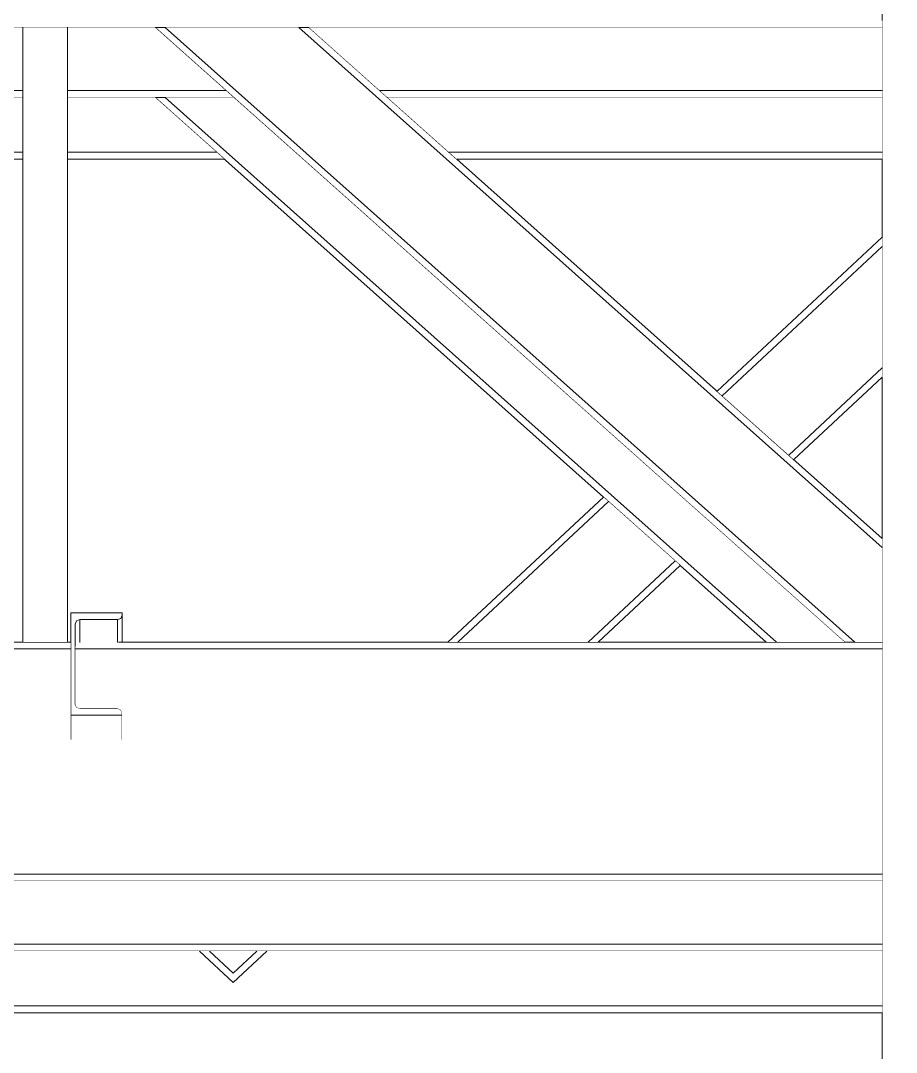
# Model space of a CAD drawing. Extents: x -3080 to 28500, y -1326 to 31609.
# Drawn here: x 24188.9 to 24317.1, y 28375 to 28526.1 of the extents above; entities that cross this region are included whole.
import ezdxf
from ezdxf.xclip import XClip

# ---------------------------------------------------------------- set-up
doc = ezdxf.new("R2010")
doc.units = 0
doc.header["$LTSCALE"] = 100
doc.header["$XCLIPFRAME"] = 2
doc.linetypes.add('188K-SM-07-F10-MECH-CR PIPE-Y2257103$0$X-S-FAB_SL ALL$0$Wipeout_Contour', pattern=[1, 0, -1])
for name, color, linetype in [('0-xref', 8, 'Continuous'), ('188K-SM-07-F10-MECH-CR PIPE-Y2257103$0$X-S-FAB_SL ALL$0$A-WALL-IN', 7, 'Continuous'), ('188K-SM-07-F10-MECH-CR PIPE-Y2257103$0$X-S-FAB_SL ALL$0$ASP_1', 1, 'Continuous'), ('188K-SM-07-F10-MECH-CR PIPE-Y2257103$0$X-S-FAB_SL ALL$0$Hattch', 7, 'Continuous'), ('188K-SM-07-F10-MECH-CR PIPE-Y2257103$0$X-S-FAB_SL ALL$0$S-TRUSS', 7, 'Continuous')]:
    doc.layers.add(name, color=color, linetype=linetype)

# ---------------------------------------------------------------- blocks, each defined once
blk = doc.blocks.new('188K-SM-07-F10-MECH-CR PIPE-Y2257103$0$X-S-FAB_SL ALL$0$剖面元素_588_3', base_point=(23061.26, -8263.06))
at = {"layer": '188K-SM-07-F10-MECH-CR PIPE-Y2257103$0$X-S-FAB_SL ALL$0$A-WALL-IN', "color": 3, "lineweight": 0}
blk.add_line((47376.26, -5984.5), (47376.26, -6418.06), dxfattribs=at)
blk = doc.blocks.new('188K-SM-07-F10-MECH-CR PIPE-Y2257103$0$X-S-FAB_SL ALL$0$剖面元素_812_3', base_point=(23061.26, -8263.06))
at = {"layer": '188K-SM-07-F10-MECH-CR PIPE-Y2257103$0$X-S-FAB_SL ALL$0$S-TRUSS', "color": 2, "lineweight": 0, "flags": 128}
blk.add_lwpolyline([(47258.35, -6168.31), (47258.81, -6168.5), (47264.36, -6168.5), (47264.82, -6168.69)], dxfattribs=at)
at = {"color": 254, "linetype": '188K-SM-07-F10-MECH-CR PIPE-Y2257103$0$X-S-FAB_SL ALL$0$Wipeout_Contour', "lineweight": 0, "ltscale": 190630.90697}
blk.add_wipeout([(47258.16, -6156.14), (47258.16, -6159.49), (47258.35, -6159.03), (47258.35, -6155.68)], dxfattribs=at).dxf.layer = '188K-SM-07-F10-MECH-CR PIPE-Y2257103$0$X-S-FAB_SL ALL$0$Hattch'
at = {"color": 254, "linetype": '188K-SM-07-F10-MECH-CR PIPE-Y2257103$0$X-S-FAB_SL ALL$0$Wipeout_Contour', "lineweight": 0, "ltscale": 190649.916027}
blk.add_wipeout([(47265.01, -6169.5), (47257.51, -6169.5), (47257.51, -6173.08), (47265.01, -6173.08)], dxfattribs=at).dxf.layer = '188K-SM-07-F10-MECH-CR PIPE-Y2257103$0$X-S-FAB_SL ALL$0$Hattch'
at = {"layer": '188K-SM-07-F10-MECH-CR PIPE-Y2257103$0$X-S-FAB_SL ALL$0$S-TRUSS', "color": 2, "lineweight": 0}
for p in [(47257.51, -6154.49), (47265.01, -6169.5)]:
    blk.add_line(p, (47257.51, -6169.5), dxfattribs=at)
at = {"layer": '188K-SM-07-F10-MECH-CR PIPE-Y2257103$0$X-S-FAB_SL ALL$0$S-TRUSS', "color": 8, "lineweight": 0}
for p, q in [((47257.51, -6169.5), (47257.51, -6173.08)), ((47265.01, -6169.5), (47265.01, -6173.08))]:
    blk.add_line(p, q, dxfattribs=at)
at = {"layer": '188K-SM-07-F10-MECH-CR PIPE-Y2257103$0$X-S-FAB_SL ALL$0$S-TRUSS', "color": 2, "lineweight": 0, "flags": 128}
blk.add_lwpolyline([(47264.82, -6168.69), (47265.01, -6169.15), (47265.01, -6169.5)], dxfattribs=at)
at = {"color": 254, "linetype": '188K-SM-07-F10-MECH-CR PIPE-Y2257103$0$X-S-FAB_SL ALL$0$Wipeout_Contour', "lineweight": 0, "ltscale": 190632.028008}
blk.add_wipeout([(47258.35, -6155.68), (47258.35, -6159.03), (47258.81, -6158.84), (47258.81, -6155.49)], dxfattribs=at).dxf.layer = '188K-SM-07-F10-MECH-CR PIPE-Y2257103$0$X-S-FAB_SL ALL$0$Hattch'
at = {"color": 254, "linetype": '188K-SM-07-F10-MECH-CR PIPE-Y2257103$0$X-S-FAB_SL ALL$0$Wipeout_Contour', "lineweight": 0, "ltscale": 190643.897325}
blk.add_wipeout([(47258.81, -6158.84), (47264.36, -6158.84), (47264.36, -6155.49), (47258.81, -6155.49)], dxfattribs=at).dxf.layer = '188K-SM-07-F10-MECH-CR PIPE-Y2257103$0$X-S-FAB_SL ALL$0$Hattch'
at = {"layer": '188K-SM-07-F10-MECH-CR PIPE-Y2257103$0$X-S-FAB_SL ALL$0$S-TRUSS', "color": 8, "lineweight": 0}
blk.add_line((47258.81, -6155.49), (47258.81, -6158.84), dxfattribs=at)
at = {"layer": '188K-SM-07-F10-MECH-CR PIPE-Y2257103$0$X-S-FAB_SL ALL$0$S-TRUSS', "color": 2, "lineweight": 0, "flags": 128}
blk.add_lwpolyline([(47258.35, -6155.68), (47258.16, -6156.14), (47258.16, -6167.85), (47258.35, -6168.31)], dxfattribs=at)
at = {"color": 254, "linetype": '188K-SM-07-F10-MECH-CR PIPE-Y2257103$0$X-S-FAB_SL ALL$0$Wipeout_Contour', "lineweight": 0, "ltscale": 238320.112863}
blk.add_wipeout([(47264.82, -6155.3), (47264.36, -6155.49), (47264.36, -6158.84), (47264.51, -6158.78), (47264.82, -6158.78)], dxfattribs=at).dxf.layer = '188K-SM-07-F10-MECH-CR PIPE-Y2257103$0$X-S-FAB_SL ALL$0$Hattch'
at = {"color": 254, "linetype": '188K-SM-07-F10-MECH-CR PIPE-Y2257103$0$X-S-FAB_SL ALL$0$Wipeout_Contour', "lineweight": 0, "ltscale": 190656.995987}
blk.add_wipeout([(47265.01, -6154.84), (47264.82, -6155.3), (47264.82, -6158.78), (47265.01, -6158.78)], dxfattribs=at).dxf.layer = '188K-SM-07-F10-MECH-CR PIPE-Y2257103$0$X-S-FAB_SL ALL$0$Hattch'
at = {"layer": '188K-SM-07-F10-MECH-CR PIPE-Y2257103$0$X-S-FAB_SL ALL$0$S-TRUSS', "color": 2, "lineweight": 0}
blk.add_line((47265.01, -6154.49), (47257.51, -6154.49), dxfattribs=at)
at = {"layer": '188K-SM-07-F10-MECH-CR PIPE-Y2257103$0$X-S-FAB_SL ALL$0$S-TRUSS', "color": 8, "lineweight": 0}
for p, q in [((47264.36, -6155.49), (47264.36, -6158.84)), ((47265.01, -6154.84), (47265.01, -6158.78))]:
    blk.add_line(p, q, dxfattribs=at)
at = {"layer": '188K-SM-07-F10-MECH-CR PIPE-Y2257103$0$X-S-FAB_SL ALL$0$S-TRUSS', "color": 2, "lineweight": 0, "flags": 128}
for points in [[(47265.01, -6154.49), (47265.01, -6154.84), (47264.82, -6155.3)], [(47264.82, -6155.3), (47264.36, -6155.49), (47258.81, -6155.49), (47258.35, -6155.68)]]:
    blk.add_lwpolyline(points, dxfattribs=at)
blk = doc.blocks.new('188K-SM-07-F10-MECH-CR PIPE-Y2257103$0$X-S-FAB_SL ALL$0$剖面元素_953_3', base_point=(23061.26, -8263.06))
at = {"color": 254, "linetype": '188K-SM-07-F10-MECH-CR PIPE-Y2257103$0$X-S-FAB_SL ALL$0$Wipeout_Contour', "lineweight": 0, "ltscale": 283477.534085}
blk.add_wipeout([(46589.26, -6068.78), (47376.26, -6068.78), (47376.26, -6067.78), (46598.76, -6067.78), (46598.76, -6068.07), (46589.26, -6068.07)], dxfattribs=at).dxf.layer = '188K-SM-07-F10-MECH-CR PIPE-Y2257103$0$X-S-FAB_SL ALL$0$Hattch'
at = {"color": 254, "linetype": '188K-SM-07-F10-MECH-CR PIPE-Y2257103$0$X-S-FAB_SL ALL$0$Wipeout_Contour', "lineweight": 0, "ltscale": 283573.839397}
blk.add_wipeout([(46588.76, -6193.78), (47376.26, -6193.78), (47376.26, -6192.78), (46598.76, -6192.78), (46598.76, -6193.05), (46588.76, -6193.05)], dxfattribs=at).dxf.layer = '188K-SM-07-F10-MECH-CR PIPE-Y2257103$0$X-S-FAB_SL ALL$0$Hattch'
at = {"layer": '188K-SM-07-F10-MECH-CR PIPE-Y2257103$0$X-S-FAB_SL ALL$0$S-TRUSS', "color": 8, "lineweight": 0}
for p, q in [((47269.84, -6068.78), (46732.69, -6068.78)), ((47290.88, -6068.78), (47271.34, -6068.78)), ((47376.26, -6068.78), (47292.38, -6068.78)), ((46581.26, -6193.78), (47376.26, -6193.78))]:
    blk.add_line(p, q, dxfattribs=at)
at = {"color": 254, "linetype": '188K-SM-07-F10-MECH-CR PIPE-Y2257103$0$X-S-FAB_SL ALL$0$Wipeout_Contour', "lineweight": 0, "ltscale": 1325633.498247446}
blk.add_wipeout([(46598.76, -6160.26), (46582.26, -6160.26), (46582.26, -6187.71), (46598.76, -6187.71), (46598.76, -6192.78), (47376.26, -6192.78), (47376.26, -6159.78), (47258.16, -6159.78), (47258.16, -6167.85), (47258.35, -6168.31), (47258.81, -6168.5), (47264.36, -6168.5), (47264.82, -6168.69), (47265.01, -6169.15), (47265.01, -6173.08), (47257.51, -6173.08), (47257.51, -6159.78), (46738.16, -6159.78), (46738.16, -6167.85), (46738.35, -6168.31), (46738.81, -6168.5), (46744.36, -6168.5), (46744.82, -6168.69), (46745.01, -6169.15), (46745.01, -6173.08), (46737.51, -6173.08), (46737.51, -6159.78), (46598.76, -6159.78)], dxfattribs=at).dxf.layer = '188K-SM-07-F10-MECH-CR PIPE-Y2257103$0$X-S-FAB_SL ALL$0$Hattch'
at = {"layer": '188K-SM-07-F10-MECH-CR PIPE-Y2257103$0$X-S-FAB_SL ALL$0$S-TRUSS', "color": 8, "lineweight": 0}
blk.add_line((46598.76, -6192.78), (47376.26, -6192.78), dxfattribs=at)
at = {"color": 254, "linetype": '188K-SM-07-F10-MECH-CR PIPE-Y2257103$0$X-S-FAB_SL ALL$0$Wipeout_Contour', "lineweight": 0, "ltscale": 378182.961727}
blk.add_wipeout([(46738.16, -6159.49), (46738.16, -6159.78), (47257.51, -6159.78), (47257.51, -6158.78), (46744.51, -6158.78), (46744.36, -6158.84), (46738.81, -6158.84), (46738.35, -6159.03)], dxfattribs=at).dxf.layer = '188K-SM-07-F10-MECH-CR PIPE-Y2257103$0$X-S-FAB_SL ALL$0$Hattch'
at = {"color": 254, "linetype": '188K-SM-07-F10-MECH-CR PIPE-Y2257103$0$X-S-FAB_SL ALL$0$Wipeout_Contour', "lineweight": 0, "ltscale": 381511.938683}
blk.add_wipeout([(47258.16, -6159.78), (47376.26, -6159.78), (47376.26, -6158.78), (47264.51, -6158.78), (47264.36, -6158.84), (47258.81, -6158.84), (47258.35, -6159.03), (47258.16, -6159.49)], dxfattribs=at).dxf.layer = '188K-SM-07-F10-MECH-CR PIPE-Y2257103$0$X-S-FAB_SL ALL$0$Hattch'
at = {"layer": '188K-SM-07-F10-MECH-CR PIPE-Y2257103$0$X-S-FAB_SL ALL$0$S-TRUSS', "color": 8, "lineweight": 0}
for p, q in [((46744.51, -6158.78), (47257.51, -6158.78)), ((47264.51, -6158.78), (47370.75, -6158.78)), ((47372.26, -6158.78), (47376.26, -6158.78)), ((46738.16, -6159.78), (47257.51, -6159.78)), ((47258.16, -6159.78), (47376.26, -6159.78))]:
    blk.add_line(p, q, dxfattribs=at)
blk = doc.blocks.new('188K-SM-07-F10-MECH-CR PIPE-Y2257103$0$X-S-FAB_SL ALL$0$剖面元素_954_3', base_point=(23061.26, -8263.06))
at = {"color": 254, "linetype": '188K-SM-07-F10-MECH-CR PIPE-Y2257103$0$X-S-FAB_SL ALL$0$Wipeout_Contour', "lineweight": 0, "ltscale": 190904.899106}
blk.add_wipeout([(47292.38, -6068.78), (47290.88, -6068.78), (47376.26, -6144.94), (47376.26, -6143.6)], dxfattribs=at).dxf.layer = '188K-SM-07-F10-MECH-CR PIPE-Y2257103$0$X-S-FAB_SL ALL$0$Hattch'
at = {"color": 254, "linetype": '188K-SM-07-F10-MECH-CR PIPE-Y2257103$0$X-S-FAB_SL ALL$0$Wipeout_Contour', "lineweight": 0, "ltscale": 191162.158626}
blk.add_wipeout([(47391.26, -6158.31), (47391.79, -6158.78), (47393.29, -6158.78), (47391.26, -6156.97)], dxfattribs=at).dxf.layer = '188K-SM-07-F10-MECH-CR PIPE-Y2257103$0$X-S-FAB_SL ALL$0$Hattch'
at = {"color": 254, "linetype": '188K-SM-07-F10-MECH-CR PIPE-Y2257103$0$X-S-FAB_SL ALL$0$Wipeout_Contour', "lineweight": 0, "ltscale": 238656.33726}
blk.add_wipeout([(47290.88, -6068.78), (47271.34, -6068.78), (47372.26, -6158.78), (47376.26, -6158.78), (47376.26, -6144.94)], dxfattribs=at).dxf.layer = '188K-SM-07-F10-MECH-CR PIPE-Y2257103$0$X-S-FAB_SL ALL$0$Hattch'
at = {"color": 254, "linetype": '188K-SM-07-F10-MECH-CR PIPE-Y2257103$0$X-S-FAB_SL ALL$0$Wipeout_Contour', "lineweight": 0, "ltscale": 143370.338763}
blk.add_wipeout([(47391.26, -6158.78), (47391.79, -6158.78), (47391.26, -6158.31)], dxfattribs=at).dxf.layer = '188K-SM-07-F10-MECH-CR PIPE-Y2257103$0$X-S-FAB_SL ALL$0$Hattch'
at = {"layer": '188K-SM-07-F10-MECH-CR PIPE-Y2257103$0$X-S-FAB_SL ALL$0$S-TRUSS', "color": 8, "lineweight": 0}
for p, q in [((47393.29, -6158.78), (47391.26, -6156.97)), ((47391.79, -6158.78), (47391.26, -6158.31)), ((47391.79, -6158.78), (47393.29, -6158.78))]:
    blk.add_line(p, q, dxfattribs=at)
at = {"color": 254, "linetype": '188K-SM-07-F10-MECH-CR PIPE-Y2257103$0$X-S-FAB_SL ALL$0$Wipeout_Contour', "lineweight": 0, "ltscale": 190857.491717}
blk.add_wipeout([(47269.84, -6068.78), (47370.75, -6158.78), (47372.26, -6158.78), (47271.34, -6068.78)], dxfattribs=at).dxf.layer = '188K-SM-07-F10-MECH-CR PIPE-Y2257103$0$X-S-FAB_SL ALL$0$Hattch'
at = {"layer": '188K-SM-07-F10-MECH-CR PIPE-Y2257103$0$X-S-FAB_SL ALL$0$S-TRUSS', "color": 8, "lineweight": 0}
for p, q in [((47269.84, -6068.78), (47271.34, -6068.78)), ((47370.75, -6158.78), (47269.84, -6068.78)), ((47372.26, -6158.78), (47271.34, -6068.78)), ((47290.88, -6068.78), (47292.38, -6068.78)), ((47376.26, -6144.94), (47290.88, -6068.78)), ((47376.26, -6143.6), (47292.38, -6068.78)), ((47370.75, -6158.78), (47372.26, -6158.78))]:
    blk.add_line(p, q, dxfattribs=at)
blk = doc.blocks.new('188K-SM-07-F10-MECH-CR PIPE-Y2257103$0$X-S-FAB_SL ALL$0$剖面元素_956_3', base_point=(23061.26, -8263.06))
at = {"color": 254, "linetype": '188K-SM-07-F10-MECH-CR PIPE-Y2257103$0$X-S-FAB_SL ALL$0$Wipeout_Contour', "lineweight": 0, "ltscale": 189538.435224}
blk.add_wipeout([(46737.01, -6068.78), (46737.01, -6078.02), (47250.51, -6078.02), (47250.51, -6068.78)], dxfattribs=at).dxf.layer = '188K-SM-07-F10-MECH-CR PIPE-Y2257103$0$X-S-FAB_SL ALL$0$Hattch'
at = {"color": 254, "linetype": '188K-SM-07-F10-MECH-CR PIPE-Y2257103$0$X-S-FAB_SL ALL$0$Wipeout_Contour', "lineweight": 0, "ltscale": 190618.914808}
blk.add_wipeout([(47257.01, -6068.78), (47257.01, -6078.02), (47280.2, -6078.02), (47269.84, -6068.78)], dxfattribs=at).dxf.layer = '188K-SM-07-F10-MECH-CR PIPE-Y2257103$0$X-S-FAB_SL ALL$0$Hattch'
at = {"color": 254, "linetype": '188K-SM-07-F10-MECH-CR PIPE-Y2257103$0$X-S-FAB_SL ALL$0$Wipeout_Contour', "lineweight": 0, "ltscale": 190899.613016}
blk.add_wipeout([(47376.26, -6068.78), (47292.38, -6068.78), (47302.74, -6078.02), (47376.26, -6078.02)], dxfattribs=at).dxf.layer = '188K-SM-07-F10-MECH-CR PIPE-Y2257103$0$X-S-FAB_SL ALL$0$Hattch'
at = {"color": 254, "linetype": '188K-SM-07-F10-MECH-CR PIPE-Y2257103$0$X-S-FAB_SL ALL$0$Wipeout_Contour', "lineweight": 0, "ltscale": 283581.811765}
blk.add_wipeout([(46588.76, -6204.02), (47376.26, -6204.02), (47376.26, -6203.02), (46598.76, -6203.02), (46598.76, -6203.12), (46588.76, -6203.12)], dxfattribs=at).dxf.layer = '188K-SM-07-F10-MECH-CR PIPE-Y2257103$0$X-S-FAB_SL ALL$0$Hattch'
at = {"layer": '188K-SM-07-F10-MECH-CR PIPE-Y2257103$0$X-S-FAB_SL ALL$0$S-TRUSS', "color": 8, "lineweight": 0}
blk.add_line((46581.26, -6204.02), (47376.26, -6204.02), dxfattribs=at)
at = {"color": 254, "linetype": '188K-SM-07-F10-MECH-CR PIPE-Y2257103$0$X-S-FAB_SL ALL$0$Wipeout_Contour', "lineweight": 0, "ltscale": 189541.060186}
blk.add_wipeout([(47250.51, -6078.02), (46737.01, -6078.02), (46737.01, -6079.02), (47250.51, -6079.02)], dxfattribs=at).dxf.layer = '188K-SM-07-F10-MECH-CR PIPE-Y2257103$0$X-S-FAB_SL ALL$0$Hattch'
at = {"color": 254, "linetype": '188K-SM-07-F10-MECH-CR PIPE-Y2257103$0$X-S-FAB_SL ALL$0$Wipeout_Contour', "lineweight": 0, "ltscale": 190632.514121}
blk.add_wipeout([(47280.2, -6078.02), (47257.01, -6078.02), (47257.01, -6079.02), (47281.32, -6079.02)], dxfattribs=at).dxf.layer = '188K-SM-07-F10-MECH-CR PIPE-Y2257103$0$X-S-FAB_SL ALL$0$Hattch'
at = {"color": 254, "linetype": '188K-SM-07-F10-MECH-CR PIPE-Y2257103$0$X-S-FAB_SL ALL$0$Wipeout_Contour', "lineweight": 0, "ltscale": 190913.713235}
blk.add_wipeout([(47376.26, -6078.02), (47302.74, -6078.02), (47303.86, -6079.02), (47376.26, -6079.02)], dxfattribs=at).dxf.layer = '188K-SM-07-F10-MECH-CR PIPE-Y2257103$0$X-S-FAB_SL ALL$0$Hattch'
at = {"color": 254, "linetype": '188K-SM-07-F10-MECH-CR PIPE-Y2257103$0$X-S-FAB_SL ALL$0$Wipeout_Contour', "lineweight": 0, "ltscale": 189578.448695}
blk.add_wipeout([(47376.26, -6193.78), (46598.76, -6193.78), (46598.76, -6203.02), (47376.26, -6203.02)], dxfattribs=at).dxf.layer = '188K-SM-07-F10-MECH-CR PIPE-Y2257103$0$X-S-FAB_SL ALL$0$Hattch'
at = {"layer": '188K-SM-07-F10-MECH-CR PIPE-Y2257103$0$X-S-FAB_SL ALL$0$S-TRUSS', "color": 8, "lineweight": 0}
for p, q in [((47250.51, -6078.02), (46737.01, -6078.02)), ((47250.51, -6079.02), (46737.01, -6079.02)), ((47280.2, -6078.02), (47257.01, -6078.02)), ((47269.84, -6079.02), (47257.01, -6079.02)), ((47281.32, -6079.02), (47271.34, -6079.02)), ((47376.26, -6078.02), (47302.74, -6078.02)), ((47376.26, -6079.02), (47303.86, -6079.02)), ((46598.76, -6203.02), (47376.26, -6203.02))]:
    blk.add_line(p, q, dxfattribs=at)
blk = doc.blocks.new('188K-SM-07-F10-MECH-CR PIPE-Y2257103$0$X-S-FAB_SL ALL$0$剖面元素_957_3', base_point=(23061.26, -8263.06))
at = {"color": 254, "linetype": '188K-SM-07-F10-MECH-CR PIPE-Y2257103$0$X-S-FAB_SL ALL$0$Wipeout_Contour', "lineweight": 0, "ltscale": 190860.103622}
blk.add_wipeout([(47281.32, -6079.02), (47271.34, -6079.02), (47360.77, -6158.78), (47370.75, -6158.78)], dxfattribs=at).dxf.layer = '188K-SM-07-F10-MECH-CR PIPE-Y2257103$0$X-S-FAB_SL ALL$0$Hattch'
at = {"color": 254, "linetype": '188K-SM-07-F10-MECH-CR PIPE-Y2257103$0$X-S-FAB_SL ALL$0$Wipeout_Contour', "lineweight": 0, "ltscale": 190837.33276}
blk.add_wipeout([(47271.34, -6079.02), (47269.84, -6079.02), (47359.27, -6158.78), (47360.77, -6158.78)], dxfattribs=at).dxf.layer = '188K-SM-07-F10-MECH-CR PIPE-Y2257103$0$X-S-FAB_SL ALL$0$Hattch'
at = {"layer": '188K-SM-07-F10-MECH-CR PIPE-Y2257103$0$X-S-FAB_SL ALL$0$S-TRUSS', "color": 8, "lineweight": 0}
for p, q in [((47269.84, -6079.02), (47271.34, -6079.02)), ((47359.27, -6158.78), (47269.84, -6079.02)), ((47360.77, -6158.78), (47271.34, -6079.02))]:
    blk.add_line(p, q, dxfattribs=at)
blk = doc.blocks.new('188K-SM-07-F10-MECH-CR PIPE-Y2257103$0$X-S-FAB_SL ALL$0$剖面元素_1476_3', base_point=(23061.26, -8263.06))
at = {"color": 254, "linetype": '188K-SM-07-F10-MECH-CR PIPE-Y2257103$0$X-S-FAB_SL ALL$0$Wipeout_Contour', "lineweight": 0, "ltscale": 190399.3708}
blk.add_wipeout([(47164.32, -6079.02), (47172.95, -6087.06), (47250.51, -6087.06), (47250.51, -6079.02)], dxfattribs=at).dxf.layer = '188K-SM-07-F10-MECH-CR PIPE-Y2257103$0$X-S-FAB_SL ALL$0$Hattch'
at = {"color": 254, "linetype": '188K-SM-07-F10-MECH-CR PIPE-Y2257103$0$X-S-FAB_SL ALL$0$Wipeout_Contour', "lineweight": 0, "ltscale": 190622.47158}
blk.add_wipeout([(47257.01, -6087.06), (47278.86, -6087.06), (47269.84, -6079.02), (47257.01, -6079.02)], dxfattribs=at).dxf.layer = '188K-SM-07-F10-MECH-CR PIPE-Y2257103$0$X-S-FAB_SL ALL$0$Hattch'
at = {"color": 254, "linetype": '188K-SM-07-F10-MECH-CR PIPE-Y2257103$0$X-S-FAB_SL ALL$0$Wipeout_Contour', "lineweight": 0, "ltscale": 190925.967943}
blk.add_wipeout([(47303.86, -6079.02), (47312.88, -6087.06), (47376.26, -6087.06), (47376.26, -6079.02)], dxfattribs=at).dxf.layer = '188K-SM-07-F10-MECH-CR PIPE-Y2257103$0$X-S-FAB_SL ALL$0$Hattch'
at = {"color": 254, "linetype": '188K-SM-07-F10-MECH-CR PIPE-Y2257103$0$X-S-FAB_SL ALL$0$Wipeout_Contour', "lineweight": 0, "ltscale": 375930.330486}
blk.add_wipeout([(45776.26, -6212.06), (45776.26, -6213.06), (47376.26, -6213.06), (47376.26, -6212.06), (46598.76, -6212.06), (46598.76, -6212.87), (46563.76, -6212.87), (46563.76, -6212.06)], dxfattribs=at).dxf.layer = '188K-SM-07-F10-MECH-CR PIPE-Y2257103$0$X-S-FAB_SL ALL$0$Hattch'
at = {"layer": '188K-SM-07-F10-MECH-CR PIPE-Y2257103$0$X-S-FAB_SL ALL$0$S-TRUSS', "color": 8, "lineweight": 0}
blk.add_line((45776.26, -6213.06), (47376.26, -6213.06), dxfattribs=at)
at = {"color": 254, "linetype": '188K-SM-07-F10-MECH-CR PIPE-Y2257103$0$X-S-FAB_SL ALL$0$Wipeout_Contour', "lineweight": 0, "ltscale": 189545.704493}
blk.add_wipeout([(46737.01, -6087.06), (46737.01, -6088.06), (47250.51, -6088.06), (47250.51, -6087.06)], dxfattribs=at).dxf.layer = '188K-SM-07-F10-MECH-CR PIPE-Y2257103$0$X-S-FAB_SL ALL$0$Hattch'
at = {"color": 254, "linetype": '188K-SM-07-F10-MECH-CR PIPE-Y2257103$0$X-S-FAB_SL ALL$0$Wipeout_Contour', "lineweight": 0, "ltscale": 190634.477586}
blk.add_wipeout([(47257.01, -6087.06), (47257.01, -6088.06), (47279.98, -6088.06), (47278.86, -6087.06)], dxfattribs=at).dxf.layer = '188K-SM-07-F10-MECH-CR PIPE-Y2257103$0$X-S-FAB_SL ALL$0$Hattch'
at = {"color": 254, "linetype": '188K-SM-07-F10-MECH-CR PIPE-Y2257103$0$X-S-FAB_SL ALL$0$Wipeout_Contour', "lineweight": 0, "ltscale": 190938.437424}
blk.add_wipeout([(47376.26, -6087.06), (47312.88, -6087.06), (47314, -6088.06), (47376.26, -6088.06)], dxfattribs=at).dxf.layer = '188K-SM-07-F10-MECH-CR PIPE-Y2257103$0$X-S-FAB_SL ALL$0$Hattch'
at = {"color": 254, "linetype": '188K-SM-07-F10-MECH-CR PIPE-Y2257103$0$X-S-FAB_SL ALL$0$Wipeout_Contour', "lineweight": 0, "ltscale": 616265.424398}
blk.add_wipeout([(46598.76, -6204.02), (46598.76, -6212.06), (47376.26, -6212.06), (47376.26, -6204.02), (47286.2, -6204.02), (47281.26, -6208.62), (47276.33, -6204.02), (47006.2, -6204.02), (47001.26, -6208.62), (46996.33, -6204.02), (46726.2, -6204.02), (46721.26, -6208.62), (46716.33, -6204.02)], dxfattribs=at).dxf.layer = '188K-SM-07-F10-MECH-CR PIPE-Y2257103$0$X-S-FAB_SL ALL$0$Hattch'
at = {"layer": '188K-SM-07-F10-MECH-CR PIPE-Y2257103$0$X-S-FAB_SL ALL$0$S-TRUSS', "color": 8, "lineweight": 0}
for p, q in [((47250.51, -6087.06), (46737.01, -6087.06)), ((47250.51, -6088.06), (46737.01, -6088.06)), ((47278.86, -6087.06), (47257.01, -6087.06)), ((47279.98, -6088.06), (47257.01, -6088.06)), ((47376.26, -6087.06), (47312.88, -6087.06)), ((47376.26, -6088.06), (47314, -6088.06)), ((46598.76, -6212.06), (47376.26, -6212.06))]:
    blk.add_line(p, q, dxfattribs=at)
blk = doc.blocks.new('188K-SM-07-F10-MECH-CR PIPE-Y2257103$0$X-S-FAB_SL ALL$0$剖面元素_1667_3', base_point=(23061.26, -8263.06))
at = {"color": 254, "linetype": '188K-SM-07-F10-MECH-CR PIPE-Y2257103$0$X-S-FAB_SL ALL$0$Wipeout_Contour', "lineweight": 0, "ltscale": 191027.959672}
blk.add_wipeout([(47376.26, -6099.48), (47352.09, -6122.04), (47352.84, -6122.7), (47376.26, -6100.85)], dxfattribs=at).dxf.layer = '188K-SM-07-F10-MECH-CR PIPE-Y2257103$0$X-S-FAB_SL ALL$0$Hattch'
at = {"color": 254, "linetype": '188K-SM-07-F10-MECH-CR PIPE-Y2257103$0$X-S-FAB_SL ALL$0$Wipeout_Contour', "lineweight": 0, "ltscale": 190889.397989}
blk.add_wipeout([(47335.46, -6137.55), (47312.7, -6158.78), (47314.17, -6158.78), (47336.21, -6138.21)], dxfattribs=at).dxf.layer = '188K-SM-07-F10-MECH-CR PIPE-Y2257103$0$X-S-FAB_SL ALL$0$Hattch'
at = {"color": 254, "linetype": '188K-SM-07-F10-MECH-CR PIPE-Y2257103$0$X-S-FAB_SL ALL$0$Wipeout_Contour', "lineweight": 0, "ltscale": 143060.027989}
blk.add_wipeout([(47277.8, -6204.02), (47281.26, -6207.25), (47284.73, -6204.02)], dxfattribs=at).dxf.layer = '188K-SM-07-F10-MECH-CR PIPE-Y2257103$0$X-S-FAB_SL ALL$0$Hattch'
at = {"color": 254, "linetype": '188K-SM-07-F10-MECH-CR PIPE-Y2257103$0$X-S-FAB_SL ALL$0$Wipeout_Contour', "lineweight": 0, "ltscale": 191041.667137}
blk.add_wipeout([(47376.26, -6100.85), (47352.84, -6122.7), (47362.58, -6131.39), (47376.26, -6118.63)], dxfattribs=at).dxf.layer = '188K-SM-07-F10-MECH-CR PIPE-Y2257103$0$X-S-FAB_SL ALL$0$Hattch'
at = {"color": 254, "linetype": '188K-SM-07-F10-MECH-CR PIPE-Y2257103$0$X-S-FAB_SL ALL$0$Wipeout_Contour', "lineweight": 0, "ltscale": 190921.149366}
blk.add_wipeout([(47314.17, -6158.78), (47333.22, -6158.78), (47345.96, -6146.9), (47336.21, -6138.21)], dxfattribs=at).dxf.layer = '188K-SM-07-F10-MECH-CR PIPE-Y2257103$0$X-S-FAB_SL ALL$0$Hattch'
at = {"color": 254, "linetype": '188K-SM-07-F10-MECH-CR PIPE-Y2257103$0$X-S-FAB_SL ALL$0$Wipeout_Contour', "lineweight": 0, "ltscale": 286120.19529}
blk.add_wipeout([(47276.33, -6204.02), (47281.26, -6208.62), (47286.2, -6204.02), (47284.73, -6204.02), (47281.26, -6207.25), (47277.8, -6204.02)], dxfattribs=at).dxf.layer = '188K-SM-07-F10-MECH-CR PIPE-Y2257103$0$X-S-FAB_SL ALL$0$Hattch'
at = {"layer": '188K-SM-07-F10-MECH-CR PIPE-Y2257103$0$X-S-FAB_SL ALL$0$S-TRUSS', "color": 8, "lineweight": 0}
for p, q in [((47281.26, -6208.62), (47276.33, -6204.02)), ((47281.26, -6207.25), (47277.8, -6204.02)), ((47284.73, -6204.02), (47281.26, -6207.25)), ((47286.2, -6204.02), (47281.26, -6208.62))]:
    blk.add_line(p, q, dxfattribs=at)
at = {"color": 254, "linetype": '188K-SM-07-F10-MECH-CR PIPE-Y2257103$0$X-S-FAB_SL ALL$0$Wipeout_Contour', "lineweight": 0, "ltscale": 191056.04935}
blk.add_wipeout([(47376.26, -6118.63), (47362.58, -6131.39), (47363.33, -6132.06), (47376.26, -6120)], dxfattribs=at).dxf.layer = '188K-SM-07-F10-MECH-CR PIPE-Y2257103$0$X-S-FAB_SL ALL$0$Hattch'
at = {"color": 254, "linetype": '188K-SM-07-F10-MECH-CR PIPE-Y2257103$0$X-S-FAB_SL ALL$0$Wipeout_Contour', "lineweight": 0, "ltscale": 190953.301413}
blk.add_wipeout([(47345.96, -6146.9), (47333.22, -6158.78), (47334.69, -6158.78), (47346.71, -6147.57)], dxfattribs=at).dxf.layer = '188K-SM-07-F10-MECH-CR PIPE-Y2257103$0$X-S-FAB_SL ALL$0$Hattch'
at = {"layer": '188K-SM-07-F10-MECH-CR PIPE-Y2257103$0$X-S-FAB_SL ALL$0$S-TRUSS', "color": 8, "lineweight": 0}
for p, q in [((47376.26, -6099.48), (47352.09, -6122.04)), ((47376.26, -6100.85), (47352.84, -6122.7)), ((47376.26, -6118.63), (47362.58, -6131.39)), ((47376.26, -6120), (47363.33, -6132.06)), ((47335.46, -6137.55), (47312.7, -6158.78)), ((47336.21, -6138.21), (47314.17, -6158.78)), ((47345.96, -6146.9), (47333.22, -6158.78)), ((47346.71, -6147.57), (47334.69, -6158.78))]:
    blk.add_line(p, q, dxfattribs=at)
blk = doc.blocks.new('188K-SM-07-F10-MECH-CR PIPE-Y2257103$0$X-S-FAB_SL ALL$0$剖面元素_2012_3', base_point=(23061.26, -8263.06))
at = {"color": 254, "linetype": '188K-SM-07-F10-MECH-CR PIPE-Y2257103$0$X-S-FAB_SL ALL$0$Wipeout_Contour', "lineweight": 0, "ltscale": 190590.597631}
blk.add_wipeout([(47250.51, -6068.78), (47250.51, -6158.78), (47257.01, -6158.78), (47257.01, -6068.78)], dxfattribs=at).dxf.layer = '188K-SM-07-F10-MECH-CR PIPE-Y2257103$0$X-S-FAB_SL ALL$0$Hattch'
at = {"layer": '188K-SM-07-F10-MECH-CR PIPE-Y2257103$0$X-S-FAB_SL ALL$0$S-TRUSS', "color": 8, "lineweight": 0}
for p, q in [((47250.51, -6158.78), (47250.51, -6068.78)), ((47257.01, -6158.78), (47257.01, -6068.78))]:
    blk.add_line(p, q, dxfattribs=at)
blk = doc.blocks.new('188K-SM-07-F10-MECH-CR PIPE-Y2257103$0$X-S-FAB_SL ALL$0$A$C2e9ab586')
at = {"layer": '188K-SM-07-F10-MECH-CR PIPE-Y2257103$0$X-S-FAB_SL ALL$0$A-WALL-IN', "lineweight": 0}
blk.add_blockref('188K-SM-07-F10-MECH-CR PIPE-Y2257103$0$X-S-FAB_SL ALL$0$剖面元素_588_3', (-28106.39, 285), dxfattribs=at)
at = {"layer": '188K-SM-07-F10-MECH-CR PIPE-Y2257103$0$X-S-FAB_SL ALL$0$S-TRUSS', "lineweight": 0}
blk.add_blockref('188K-SM-07-F10-MECH-CR PIPE-Y2257103$0$X-S-FAB_SL ALL$0$剖面元素_812_3', (-28106.39, 285), dxfattribs=at)
blk.add_blockref('188K-SM-07-F10-MECH-CR PIPE-Y2257103$0$X-S-FAB_SL ALL$0$剖面元素_953_3', (-28106.39, 285), dxfattribs=at)
blk.add_blockref('188K-SM-07-F10-MECH-CR PIPE-Y2257103$0$X-S-FAB_SL ALL$0$剖面元素_954_3', (-28106.39, 285), dxfattribs=at)
blk.add_blockref('188K-SM-07-F10-MECH-CR PIPE-Y2257103$0$X-S-FAB_SL ALL$0$剖面元素_956_3', (-28106.39, 285), dxfattribs=at)
blk.add_blockref('188K-SM-07-F10-MECH-CR PIPE-Y2257103$0$X-S-FAB_SL ALL$0$剖面元素_957_3', (-28106.39, 285), dxfattribs=at)
blk.add_blockref('188K-SM-07-F10-MECH-CR PIPE-Y2257103$0$X-S-FAB_SL ALL$0$剖面元素_1476_3', (-28106.39, 285), dxfattribs=at)
blk.add_blockref('188K-SM-07-F10-MECH-CR PIPE-Y2257103$0$X-S-FAB_SL ALL$0$剖面元素_1667_3', (-28106.39, 285), dxfattribs=at)
blk.add_blockref('188K-SM-07-F10-MECH-CR PIPE-Y2257103$0$X-S-FAB_SL ALL$0$剖面元素_2012_3', (-28106.39, 285), dxfattribs=at)
blk = doc.blocks.new('188K-SM-07-F10-MECH-CR PIPE-Y2257103$0$X-S-FAB_SL ALL')
at = {"layer": '188K-SM-07-F10-MECH-CR PIPE-Y2257103$0$X-S-FAB_SL ALL$0$ASP_1'}
blk.add_blockref('188K-SM-07-F10-MECH-CR PIPE-Y2257103$0$X-S-FAB_SL ALL$0$A$C2e9ab586', (23632.864, -73288.977), dxfattribs=at)
blk = doc.blocks.new('188K-SM-07-F10-MECH-CR PIPE-Y2257103')
ref = blk.add_blockref('188K-SM-07-F10-MECH-CR PIPE-Y2257103$0$X-S-FAB_SL ALL', (4473.521, 99334.763))
XClip(ref).set_block_clipping_path([(-7553.4648570136, -75341.9369645483), (24026.2025623869, -67725.7696244382)])

msp = doc.modelspace()

# ---------------------------------------------------------------- block references
at = {"layer": '0-xref'}
msp.add_blockref('188K-SM-07-F10-MECH-CR PIPE-Y2257103', (0, 0), dxfattribs=at)

doc.saveas('drawing.dxf')
